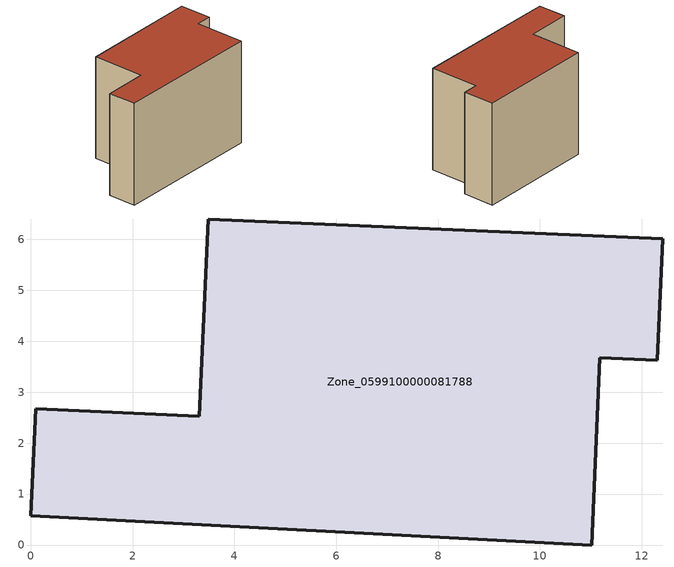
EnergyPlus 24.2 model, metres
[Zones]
Zone_0599100000081788
 floor ground (C_G): 11.02,0 0,0.57 0.1,2.68 3.31,2.53 3.49,6.4 12.41,6.01 12.31,3.63 11.18,3.68 z1.08
 wall outside (C_F): 3.31,2.53 0.1,2.68 0,0.57 11.02,0 11.18,3.68 12.31,3.63 12.41,6.01 3.49,6.4 3.31,2.53 z1.08:8.82
 roof outside (C_R): 12.41,6.01 3.49,6.4 3.31,2.53 0.1,2.68 0,0.57 11.02,0 11.18,3.68 12.31,3.63 z8.82
[BUILDING]
Pand.0599100000081788: North Axis=0; Terrain=City; Loads Convergence Tolerance Value=0.04; Temperature Convergence Tolerance Value=0.4; Solar Distribution=FullExterior; Maximum Number of Warmup Days=25; Minimum Number of Warmup Days=1
[Site:Location]
Rotterdam.The.Hague.AP_ZH_NLD Design_Conditions: Latitude=51.96; Longitude=4.45; Time Zone=1; Elevation=-4.5
[SITE:GROUNDTEMPERATURE:BUILDINGSURFACE]
18, 18, 18, 18, 18, 18, 18, 18, 18, 18, 18, 18
[MATERIAL] Thermal Absorptance=0.9; Solar Absorptance=0.7; Visible Absorptance=0.7
Name | Roughness | Thickness | Conductivity | Density | Specific Heat
G.TI.1975-1991 | MediumSmooth | 0.15 | 0.288461 | 540 | 1210
F.TI.1975-1991 | Rough | 0.3 | 0.230769 | 1920 | 840
R.TI.1975-1991 | MediumRough | 0.2 | 0.153846 | 1500 | 1000
[CONSTRUCTION]
C_G: G.TI.1975-1991
C_F: F.TI.1975-1991
C_R: R.TI.1975-1991
[ZONE]
Zone_0599100000081788: Type=1; Multiplier=1; Ceiling Height=Autocalculate; Volume=Autocalculate; Floor Area=autocalculate; Part of Total Floor Area=Yes
[ZONEINFILTRATION:DESIGNFLOWRATE]
Infil_Zone_0599100000081788: Zone or ZoneList or Space or SpaceList=Zone_0599100000081788; Schedule=AlwaysOn; Design Flow Rate Calculation Method=Flow/Area; Flow Rate per Floor Area=0.003; Constant Term Coefficient=1; Temperature Term Coefficient=0; Velocity Term Coefficient=0; Velocity Squared Term Coefficient=0
[HVACTEMPLATE:ZONE:IDEALLOADSAIRSYSTEM]
Zone_0599100000081788: Maximum Heating Supply Air Temperature=50; Minimum Cooling Supply Air Temperature=13; Maximum Heating Supply Air Humidity Ratio=0.0156; Minimum Cooling Supply Air Humidity Ratio=0.0077; Heating Limit=NoLimit; Cooling Limit=NoLimit; Dehumidification Control Type=ConstantSensibleHeatRatio; Cooling Sensible Heat Ratio=0.7; Dehumidification Setpoint=60; Humidification Control Type=None; Humidification Setpoint=30; Outdoor Air Method=None; Outdoor Air Flow Rate per Person=0.00944; Outdoor Air Flow Rate per Zone Floor Area=0; Outdoor Air Flow Rate per Zone=0; Demand Controlled Ventilation Type=None; Outdoor Air Economizer Type=NoEconomizer; Heat Recovery Type=None; Sensible Heat Recovery Effectiveness=0.7; Latent Heat Recovery Effectiveness=0.65
[ZONECONTROL:THERMOSTAT]
ThermostatControl_Zone_0599100000081788: Zone or ZoneList=Zone_0599100000081788; Control Type Schedule=DualSetpointControlType; Control 1=Thermostat_Zone_0599100000081788; Temperature Difference Between Cutout And Setpoint=0
[THERMOSTATSETPOINT:DUALSETPOINT]
Thermostat_Zone_0599100000081788: Heating Setpoint Temperature Schedule=HeatingSetpoint_Zone_0599100000081788; Cooling Setpoint Temperature Schedule=CoolingSetpoint_Zone_0599100000081788
[SCHEDULE:COMPACT]
HeatingSetpoint_Zone_0599100000081788: Through: 12/31, For: AllDays, Until: 24:00, 21
CoolingSetpoint_Zone_0599100000081788: Through: 12/31, For: AllDays, Until: 24:00, 24
DualSetpointControlType: Through: 12/31, For: AllDays, Until: 24:00, 4
AlwaysOn: Through: 12/31, For: AllDays, Until: 24:00, 1
